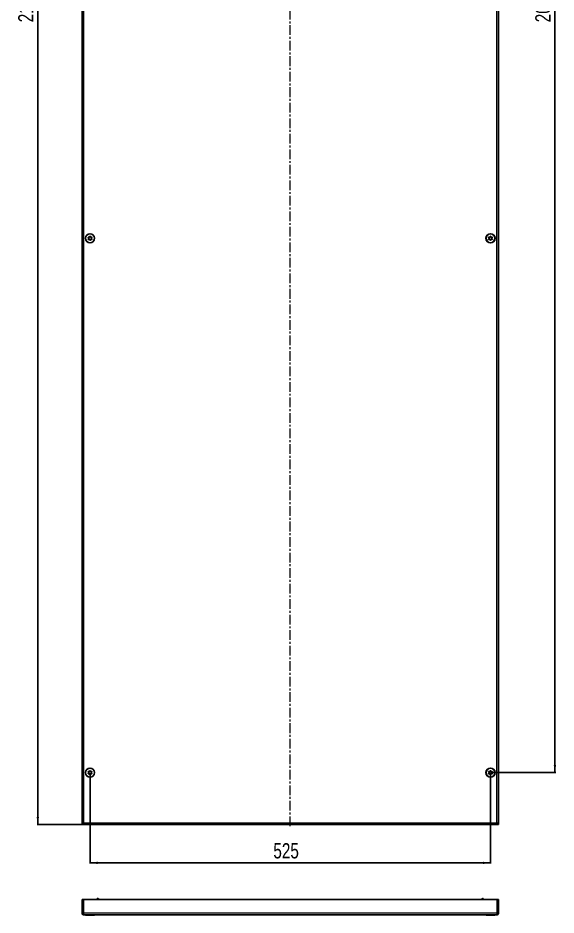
# Model space of a CAD drawing. Header units: millimetres. Extents: x -59 to 1529, y -979 to 1408.
# Drawn here: x -59 to 647, y -979 to 196 of the extents above; entities that cross this region are included whole.
import ezdxf

# ---------------------------------------------------------------- set-up
doc = ezdxf.new("R2010")
doc.units = ezdxf.units.MM
doc.linetypes.add('CENTERX2', pattern=[20.32, 12.7, -2.54, 2.54, -2.54])
doc.layers.add('FORMAT', color=7, linetype='Continuous')
doc.styles.add('SLDTEXTSTYLE0', font='TXT', dxfattribs={"width": 0.75})
doc.dimstyles.new('SLDDIMSTYLE0', dxfattribs={"dimtxt": 20, "dimasz": 10, "dimexe": 0, "dimexo": 0.0625, "dimgap": 5, "dimtad": 2, "dimdec": 1, "dimrnd": 1e-09, "dimzin": 12, "dimdsep": 46, "dimtxsty": 'SLDTEXTSTYLE0', "dimsah": 1, "dimcen": 0.09, "dimadec": 0, "dimazin": 3, "dimtfac": 1, "dimtofl": 0, "dimtmove": 0, "dimatfit": 3, "dimfxl": 0, "dimfrac": 2, "dimtolj": 1, "dimtzin": 12, "dimarcsym": 0})

# ---------------------------------------------------------------- blocks, each defined once
blk = doc.blocks.new('_D_1')
at = {"layer": 'FORMAT'}
for p, q in [((27.2, 1300.8), (-33.5, 1300.8)), ((-32.5, 1300.8), (-32.5, -860.2)), ((27.2, -860.2), (-33.5, -860.2))]:
    blk.add_line(p, q, dxfattribs=at)
for points in [[(-32.5, 1300.8), (-34.1, 1290.8), (-31, 1290.8)], [(-32.5, -860.2), (-31, -850.2), (-34.1, -850.2)]]:
    blk.add_solid(points, dxfattribs=at)
at = {"layer": 'FORMAT', "insert": (-58.3, 190.7), "char_height": 20, "attachment_point": 1, "rotation": 90, "style": 'SLDTEXTSTYLE0'}
blk.add_mtext('2161', dxfattribs=at)
blk = doc.blocks.new('_D_2')
at = {"layer": 'FORMAT'}
for p, q in [((561, 1232.8), (646.5, 1232.8)), ((645.5, 1232.8), (645.5, -792.2)), ((561, -792.2), (646.5, -792.2))]:
    blk.add_line(p, q, dxfattribs=at)
for points in [[(645.5, 1232.8), (643.9, 1222.8), (647, 1222.8)], [(645.5, -792.2), (647, -782.2), (643.9, -782.2)]]:
    blk.add_solid(points, dxfattribs=at)
at = {"layer": 'FORMAT', "insert": (619.7, 190.7), "char_height": 20, "attachment_point": 1, "rotation": 90, "style": 'SLDTEXTSTYLE0'}
blk.add_mtext('2025', dxfattribs=at)
blk = doc.blocks.new('_D_3')
at = {"layer": 'FORMAT'}
for p, q in [((36, -792.3), (36, -911.4)), ((561, -792.3), (561, -911.4)), ((36, -910.4), (561, -910.4))]:
    blk.add_line(p, q, dxfattribs=at)
for points in [[(36, -910.4), (46, -912), (46, -908.9)], [(561, -910.4), (551, -908.9), (551, -912)]]:
    blk.add_solid(points, dxfattribs=at)
at = {"layer": 'FORMAT', "insert": (276.3, -884.6), "char_height": 20, "attachment_point": 1, "style": 'SLDTEXTSTYLE0'}
blk.add_mtext('525', dxfattribs=at)

msp = doc.modelspace()

# ---------------------------------------------------------------- linework, layer by layer
at = {"color": 7, "linetype": 'Continuous', "lineweight": 25}
for p, q in [((25.47, 1300.75), (25.47, -860.25)), ((571.47, -860.25), (571.47, 1300.75)), ((25.47, -860.25), (26.97, -860.25)), ((27.17, -859.14), (27.17, -860.25)), ((27.17, -860.25), (569.77, -860.25)), ((569.77, -860.25), (569.77, -859.13)), ((571.47, -860.25), (569.97, -860.25)), ((25.47, -976.45), (25.47, -958.55)), ((25.47, -958.55), (26.97, -958.55)), ((26.97, -976.45), (26.97, -958.55)), ((569.77, -958.55), (27.17, -958.55)), ((27.17, -976.45), (27.17, -958.55)), ((45.47, -958.55), (45.47, -957.05)), ((45.47, -957.05), (46.47, -957.05)), ((47.47, -958.05), (46.47, -957.05)), ((47.97, -958.05), (47.47, -958.05)), ((47.47, -958.05), (47.47, -958.55)), ((548.97, -958.05), (549.47, -958.05)), ((550.47, -957.05), (549.47, -958.05)), ((549.47, -958.55), (549.47, -958.05)), ((550.47, -957.05), (551.47, -957.05)), ((551.47, -957.05), (551.47, -958.55)), ((569.77, -976.45), (569.77, -958.55)), ((571.47, -958.55), (569.97, -958.55)), ((569.97, -976.45), (569.97, -958.55)), ((571.47, -976.45), (571.47, -958.55)), ((25.47, -976.45), (26.97, -976.45)), ((569.37, -978.55), (27.57, -978.55)), ((30.18, -978.55), (30.18, -978.81)), ((33.18, -978.81), (30.18, -978.81)), ((41.75, -978.81), (33.18, -978.81)), ((41.75, -978.81), (41.75, -978.55)), ((555.18, -978.55), (555.18, -978.81)), ((566.75, -978.81), (555.18, -978.81)), ((566.75, -978.81), (566.75, -978.55)), ((571.47, -976.45), (569.97, -976.45))]:
    msp.add_line(p, q, dxfattribs=at)
at = {"color": 8, "linetype": 'Continuous', "lineweight": 18}
for p, q in [((27.57, 1298.65), (27.57, -858.15)), ((569.37, -858.15), (569.37, 1298.65)), ((27.57, -858.15), (569.37, -858.15)), ((569.77, -976.45), (27.17, -976.45))]:
    msp.add_line(p, q, dxfattribs=at)
at = {"color": 7, "linetype": 'Continuous', "lineweight": 25}
for centre, radius in [((35.97, -92.25), 6), ((35.97, -92.25), 5.79), ((35.97, -92.25), 1.85), ((560.97, -92.25), 6), ((560.97, -92.25), 5.79), ((560.97, -92.25), 1.85), ((35.97, -792.25), 6), ((35.97, -792.25), 5.79), ((560.97, -792.25), 6), ((560.97, -792.25), 5.79), ((35.97, -792.25), 1.85), ((560.97, -792.25), 1.85)]:
    msp.add_circle(centre, radius, dxfattribs=at)
for points, knots in [([(38.42, -93.6), (38.42, -93.59), (38.43, -93.56), (38.42, -93.5), (38.37, -93.37), (38.15, -93.05), (37.85, -92.6), (37.81, -91.97), (38.03, -91.5), (38.24, -91.17), (38.35, -90.96), (38.38, -90.86), (38.37, -90.82), (38.36, -90.79), (38.33, -90.77), (38.27, -90.74), (38, -90.73), (37.53, -90.78), (36.82, -90.69), (36.37, -90.15), (36.16, -89.72), (36.01, -89.5), (35.95, -89.46), (35.92, -89.45), (35.89, -89.45), (35.86, -89.47), (35.82, -89.5), (35.77, -89.56), (35.66, -89.76), (35.5, -90.1), (35.22, -90.54), (34.66, -90.84), (34.12, -90.83), (33.73, -90.82), (33.58, -90.85), (33.53, -90.88), (33.51, -90.9), (33.5, -90.94), (33.51, -90.99), (33.57, -91.13), (33.78, -91.45), (34.08, -91.9), (34.12, -92.53), (33.9, -93), (33.7, -93.33), (33.58, -93.54), (33.56, -93.64), (33.56, -93.68), (33.58, -93.71), (33.6, -93.73), (33.66, -93.76), (33.93, -93.77), (34.41, -93.72), (35.11, -93.81), (35.56, -94.35), (35.77, -94.78), (35.93, -95), (35.98, -95.04), (36.01, -95.05), (36.05, -95.05), (36.08, -95.03), (36.11, -95), (36.16, -94.94), (36.27, -94.74), (36.44, -94.4), (36.72, -93.96), (37.27, -93.66), (37.81, -93.67), (38.2, -93.68), (38.35, -93.65), (38.4, -93.62), (38.41, -93.61), (38.42, -93.6)], [0, 0, 0, 0, 0.0020087, 0.00442, 0.0093647, 0.0255282, 0.0677053, 0.0957862, 0.1246456, 0.1503415, 0.1605194, 0.1633943, 0.1656965, 0.1672448, 0.1688741, 0.1707699, 0.1786058, 0.2119941, 0.2499945, 0.2879948, 0.3213831, 0.329219, 0.3311148, 0.3327441, 0.3342924, 0.3362166, 0.3385353, 0.3413178, 0.349662, 0.3753578, 0.4042173, 0.4322982, 0.4744753, 0.4906388, 0.4966691, 0.49844, 0.5, 0.5020087, 0.50442, 0.5093647, 0.5255282, 0.5677053, 0.5957862, 0.6246456, 0.6503415, 0.6605194, 0.6633943, 0.6656965, 0.6672448, 0.6688741, 0.6707699, 0.6786058, 0.7119941, 0.7499945, 0.7879948, 0.8213831, 0.829219, 0.8311148, 0.8327441, 0.8342924, 0.8362166, 0.8385353, 0.8413178, 0.849662, 0.8753578, 0.9042173, 0.9322982, 0.9744753, 0.9906388, 0.9966691, 0.99844, 1, 1, 1, 1]), ([(558.51, -93.6), (558.52, -93.61), (558.54, -93.63), (558.59, -93.65), (558.74, -93.68), (559.12, -93.67), (559.66, -93.66), (560.22, -93.96), (560.5, -94.4), (560.67, -94.75), (560.78, -94.96), (560.85, -95.03), (560.89, -95.05), (560.92, -95.05), (560.95, -95.04), (561.01, -95), (561.16, -94.78), (561.37, -94.35), (561.82, -93.81), (562.53, -93.72), (563, -93.77), (563.27, -93.76), (563.33, -93.73), (563.36, -93.71), (563.37, -93.68), (563.38, -93.64), (563.37, -93.6), (563.34, -93.52), (563.23, -93.32), (563.03, -93), (562.81, -92.53), (562.85, -91.9), (563.15, -91.45), (563.37, -91.12), (563.43, -90.99), (563.43, -90.93), (563.42, -90.9), (563.39, -90.87), (563.34, -90.85), (563.2, -90.82), (562.81, -90.83), (562.27, -90.84), (561.72, -90.54), (561.44, -90.1), (561.27, -89.75), (561.15, -89.54), (561.08, -89.47), (561.05, -89.45), (561.01, -89.45), (560.98, -89.46), (560.93, -89.5), (560.77, -89.72), (560.56, -90.15), (560.11, -90.69), (559.41, -90.78), (558.93, -90.73), (558.66, -90.74), (558.6, -90.77), (558.58, -90.79), (558.56, -90.82), (558.56, -90.86), (558.57, -90.9), (558.59, -90.98), (558.7, -91.18), (558.9, -91.5), (559.12, -91.97), (559.08, -92.6), (558.78, -93.05), (558.57, -93.38), (558.51, -93.51), (558.5, -93.57), (558.51, -93.59), (558.51, -93.6)], [0, 0, 0, 0, 0.0020087, 0.00442, 0.0093647, 0.0255282, 0.0677053, 0.0957862, 0.1246456, 0.1503415, 0.1605194, 0.1633943, 0.1656965, 0.1672448, 0.1688741, 0.1707699, 0.1786058, 0.2119941, 0.2499945, 0.2879948, 0.3213831, 0.329219, 0.3311148, 0.3327441, 0.3342924, 0.3362166, 0.3385353, 0.3413178, 0.349662, 0.3753578, 0.4042173, 0.4322982, 0.4744753, 0.4906388, 0.4966691, 0.49844, 0.5, 0.5020087, 0.50442, 0.5093647, 0.5255282, 0.5677053, 0.5957862, 0.6246456, 0.6503415, 0.6605194, 0.6633943, 0.6656965, 0.6672448, 0.6688741, 0.6707699, 0.6786058, 0.7119941, 0.7499945, 0.7879948, 0.8213831, 0.829219, 0.8311148, 0.8327441, 0.8342924, 0.8362166, 0.8385353, 0.8413178, 0.849662, 0.8753578, 0.9042173, 0.9322982, 0.9744753, 0.9906388, 0.9966691, 0.99844, 1, 1, 1, 1]), ([(38.42, -793.6), (38.42, -793.59), (38.43, -793.56), (38.42, -793.5), (38.37, -793.37), (38.15, -793.05), (37.85, -792.6), (37.81, -791.97), (38.03, -791.5), (38.24, -791.17), (38.35, -790.96), (38.38, -790.86), (38.37, -790.82), (38.36, -790.79), (38.33, -790.77), (38.27, -790.74), (38, -790.73), (37.53, -790.78), (36.82, -790.69), (36.37, -790.15), (36.16, -789.72), (36.01, -789.5), (35.95, -789.46), (35.92, -789.45), (35.89, -789.45), (35.86, -789.47), (35.82, -789.5), (35.77, -789.56), (35.66, -789.76), (35.5, -790.1), (35.22, -790.54), (34.66, -790.84), (34.12, -790.83), (33.73, -790.82), (33.58, -790.85), (33.53, -790.88), (33.51, -790.9), (33.5, -790.94), (33.51, -790.99), (33.57, -791.13), (33.78, -791.45), (34.08, -791.9), (34.12, -792.53), (33.9, -793), (33.7, -793.33), (33.58, -793.54), (33.56, -793.64), (33.56, -793.68), (33.58, -793.71), (33.6, -793.73), (33.66, -793.76), (33.93, -793.77), (34.41, -793.72), (35.11, -793.81), (35.56, -794.35), (35.77, -794.78), (35.93, -795), (35.98, -795.04), (36.01, -795.05), (36.05, -795.05), (36.08, -795.03), (36.11, -795), (36.16, -794.94), (36.27, -794.74), (36.44, -794.4), (36.72, -793.96), (37.27, -793.66), (37.81, -793.67), (38.2, -793.68), (38.35, -793.65), (38.4, -793.62), (38.41, -793.61), (38.42, -793.6)], [0, 0, 0, 0, 0.0020087, 0.00442, 0.0093647, 0.0255282, 0.0677053, 0.0957862, 0.1246456, 0.1503415, 0.1605194, 0.1633943, 0.1656965, 0.1672448, 0.1688741, 0.1707699, 0.1786058, 0.2119941, 0.2499945, 0.2879948, 0.3213831, 0.329219, 0.3311148, 0.3327441, 0.3342924, 0.3362166, 0.3385353, 0.3413178, 0.349662, 0.3753578, 0.4042173, 0.4322982, 0.4744753, 0.4906388, 0.4966691, 0.49844, 0.5, 0.5020087, 0.50442, 0.5093647, 0.5255282, 0.5677053, 0.5957862, 0.6246456, 0.6503415, 0.6605194, 0.6633943, 0.6656965, 0.6672448, 0.6688741, 0.6707699, 0.6786058, 0.7119941, 0.7499945, 0.7879948, 0.8213831, 0.829219, 0.8311148, 0.8327441, 0.8342924, 0.8362166, 0.8385353, 0.8413178, 0.849662, 0.8753578, 0.9042173, 0.9322982, 0.9744753, 0.9906388, 0.9966691, 0.99844, 1, 1, 1, 1]), ([(558.51, -793.6), (558.52, -793.61), (558.54, -793.63), (558.59, -793.65), (558.74, -793.68), (559.12, -793.67), (559.66, -793.66), (560.22, -793.96), (560.5, -794.4), (560.67, -794.75), (560.78, -794.96), (560.85, -795.03), (560.89, -795.05), (560.92, -795.05), (560.95, -795.04), (561.01, -795), (561.16, -794.78), (561.37, -794.35), (561.82, -793.81), (562.53, -793.72), (563, -793.77), (563.27, -793.76), (563.33, -793.73), (563.36, -793.71), (563.37, -793.68), (563.38, -793.64), (563.37, -793.6), (563.34, -793.52), (563.23, -793.32), (563.03, -793), (562.81, -792.53), (562.85, -791.9), (563.15, -791.45), (563.37, -791.12), (563.43, -790.99), (563.43, -790.93), (563.42, -790.9), (563.39, -790.87), (563.34, -790.85), (563.2, -790.82), (562.81, -790.83), (562.27, -790.84), (561.72, -790.54), (561.44, -790.1), (561.27, -789.75), (561.15, -789.54), (561.08, -789.47), (561.05, -789.45), (561.01, -789.45), (560.98, -789.46), (560.93, -789.5), (560.77, -789.72), (560.56, -790.15), (560.11, -790.69), (559.41, -790.78), (558.93, -790.73), (558.66, -790.74), (558.6, -790.77), (558.58, -790.79), (558.56, -790.82), (558.56, -790.86), (558.57, -790.9), (558.59, -790.98), (558.7, -791.18), (558.9, -791.5), (559.12, -791.97), (559.08, -792.6), (558.78, -793.05), (558.57, -793.38), (558.51, -793.51), (558.5, -793.57), (558.51, -793.59), (558.51, -793.6)], [0, 0, 0, 0, 0.0020087, 0.00442, 0.0093647, 0.0255282, 0.0677053, 0.0957862, 0.1246456, 0.1503415, 0.1605194, 0.1633943, 0.1656965, 0.1672448, 0.1688741, 0.1707699, 0.1786058, 0.2119941, 0.2499945, 0.2879948, 0.3213831, 0.329219, 0.3311148, 0.3327441, 0.3342924, 0.3362166, 0.3385353, 0.3413178, 0.349662, 0.3753578, 0.4042173, 0.4322982, 0.4744753, 0.4906388, 0.4966691, 0.49844, 0.5, 0.5020087, 0.50442, 0.5093647, 0.5255282, 0.5677053, 0.5957862, 0.6246456, 0.6503415, 0.6605194, 0.6633943, 0.6656965, 0.6672448, 0.6688741, 0.6707699, 0.6786058, 0.7119941, 0.7499945, 0.7879948, 0.8213831, 0.829219, 0.8311148, 0.8327441, 0.8342924, 0.8362166, 0.8385353, 0.8413178, 0.849662, 0.8753578, 0.9042173, 0.9322982, 0.9744753, 0.9906388, 0.9966691, 0.99844, 1, 1, 1, 1]), ([(571.47, -860.25), (571.43, -860.07), (571.37, -859.71), (570.86, -859.18), (570.17, -858.66), (569.63, -858.31), (569.37, -858.15)], [0, 0, 0, 0, 0.2547568, 0.5096489, 0.7645419, 1, 1, 1, 1]), ([(569.97, -860.25), (569.97, -860.2), (569.96, -860.07), (569.95, -859.89), (569.92, -859.71), (569.88, -859.52), (569.84, -859.34), (569.78, -859.15), (569.71, -858.97), (569.64, -858.77), (569.54, -858.55), (569.46, -858.35), (569.39, -858.21), (569.37, -858.15)], [0, 0, 0, 0, 0.0646097, 0.1943602, 0.2595315, 0.3241372, 0.4538797, 0.5190469, 0.5980031, 0.7169187, 0.7959773, 0.9175077, 1, 1, 1, 1]), ([(47.47, -958.05), (47.49, -958.15), (47.52, -958.31), (47.77, -958.48), (47.87, -958.55)], [0, 0, 0, 0, 0.57413014, 1, 1, 1, 1]), ([(47.97, -958.05), (47.99, -958.15), (48.02, -958.3), (48.16, -958.47), (48.24, -958.54), (48.26, -958.55)], [0, 0, 0, 0, 0.6029704, 0.9179315, 1, 1, 1, 1]), ([(548.66, -958.55), (548.73, -958.49), (548.86, -958.38), (548.95, -958.21), (548.96, -958.1), (548.97, -958.05)], [0, 0, 0, 0, 0.3603654, 0.6750686, 1, 1, 1, 1]), ([(549.05, -958.55), (549.14, -958.49), (549.38, -958.34), (549.46, -958.18), (549.47, -958.07), (549.47, -958.05)], [0, 0, 0, 0, 0.3313457, 0.9052264, 1, 1, 1, 1]), ([(25.47, -976.45), (25.5, -976.73), (25.57, -977.29), (26.07, -977.99), (26.77, -978.46), (27.31, -978.52), (27.57, -978.55)], [0, 0, 0, 0, 0.25475685, 0.50964889, 0.7645419, 1, 1, 1, 1]), ([(26.97, -976.45), (26.98, -976.53), (27, -976.69), (27.1, -976.87), (27.2, -976.91), (27.22, -976.91)], [0, 0, 0, 0, 0.4327963, 0.8655659, 1, 1, 1, 1]), ([(569.37, -978.55), (569.65, -978.52), (570.21, -978.45), (570.91, -977.95), (571.38, -977.25), (571.44, -976.71), (571.47, -976.45)], [0, 0, 0, 0, 0.25475266, 0.50964469, 0.7645377, 1, 1, 1, 1]), ([(569.71, -976.93), (569.74, -976.91), (569.91, -976.81), (569.94, -976.61), (569.97, -976.45)], [0, 0, 0, 0, 0.2077128, 1, 1, 1, 1])]:
    msp.add_open_spline(points, degree=3, knots=knots, dxfattribs=at)
for points in [[(27.57, -858.15), (27.29, -858.32), (26.74, -858.67), (26.05, -859.2), (25.56, -859.72), (25.5, -860.07), (25.47, -860.25)], [(27.57, -858.15), (27.4, -858.5), (27.08, -859.2), (27, -859.9), (26.97, -860.25)], [(27.17, -860.25), (27.2, -860.22), (27.27, -860.15), (27.37, -859.67), (27.47, -858.98), (27.53, -858.42), (27.57, -858.15)], [(569.37, -858.15), (569.4, -858.42), (569.47, -858.98), (569.57, -859.67), (569.67, -860.15), (569.73, -860.22), (569.77, -860.25)], [(27.57, -978.55), (27.53, -978.52), (27.47, -978.45), (27.37, -977.97), (27.27, -977.27), (27.2, -976.72), (27.17, -976.45)], [(569.77, -976.45), (569.73, -976.72), (569.67, -977.27), (569.57, -977.97), (569.47, -978.45), (569.4, -978.52), (569.37, -978.55)]]:
    msp.add_open_spline(points, degree=3, dxfattribs=at)
at = {"layer": 'FORMAT', "linetype": 'CENTERX2', "lineweight": 18}
msp.add_line((298.47, -862.25), (298.47, 1302.75), dxfattribs=at)

# ---------------------------------------------------------------- dimensions: what is measured, and where the dimension line sits
at = {"layer": 'FORMAT'}
for base, p1, p2, picture, middle in [((-32.54, -860.25), (27.17, 1300.75), (27.17, -860.25), '_D_1', (-32.54, 220.25)), ((645.47, -792.25), (560.97, 1232.75), (560.97, -792.25), '_D_2', (645.47, 220.25))]:
    dim = msp.add_linear_dim(base=base, p1=p1, p2=p2, angle=90, dimstyle='SLDDIMSTYLE0', dxfattribs=at)
    dim.commit()
    dim.dimension.update_dxf_attribs({"geometry": picture, "text_midpoint": middle, "dimtype": 160})
dim = msp.add_linear_dim(base=(560.97, -910.42), p1=(35.97, -792.25), p2=(560.97, -792.25), dimstyle='SLDDIMSTYLE0', dxfattribs=at)
dim.commit()
dim.dimension.update_dxf_attribs({"geometry": '_D_3', "text_midpoint": (298.47, -910.42), "dimtype": 160})

doc.saveas('drawing.dxf')
